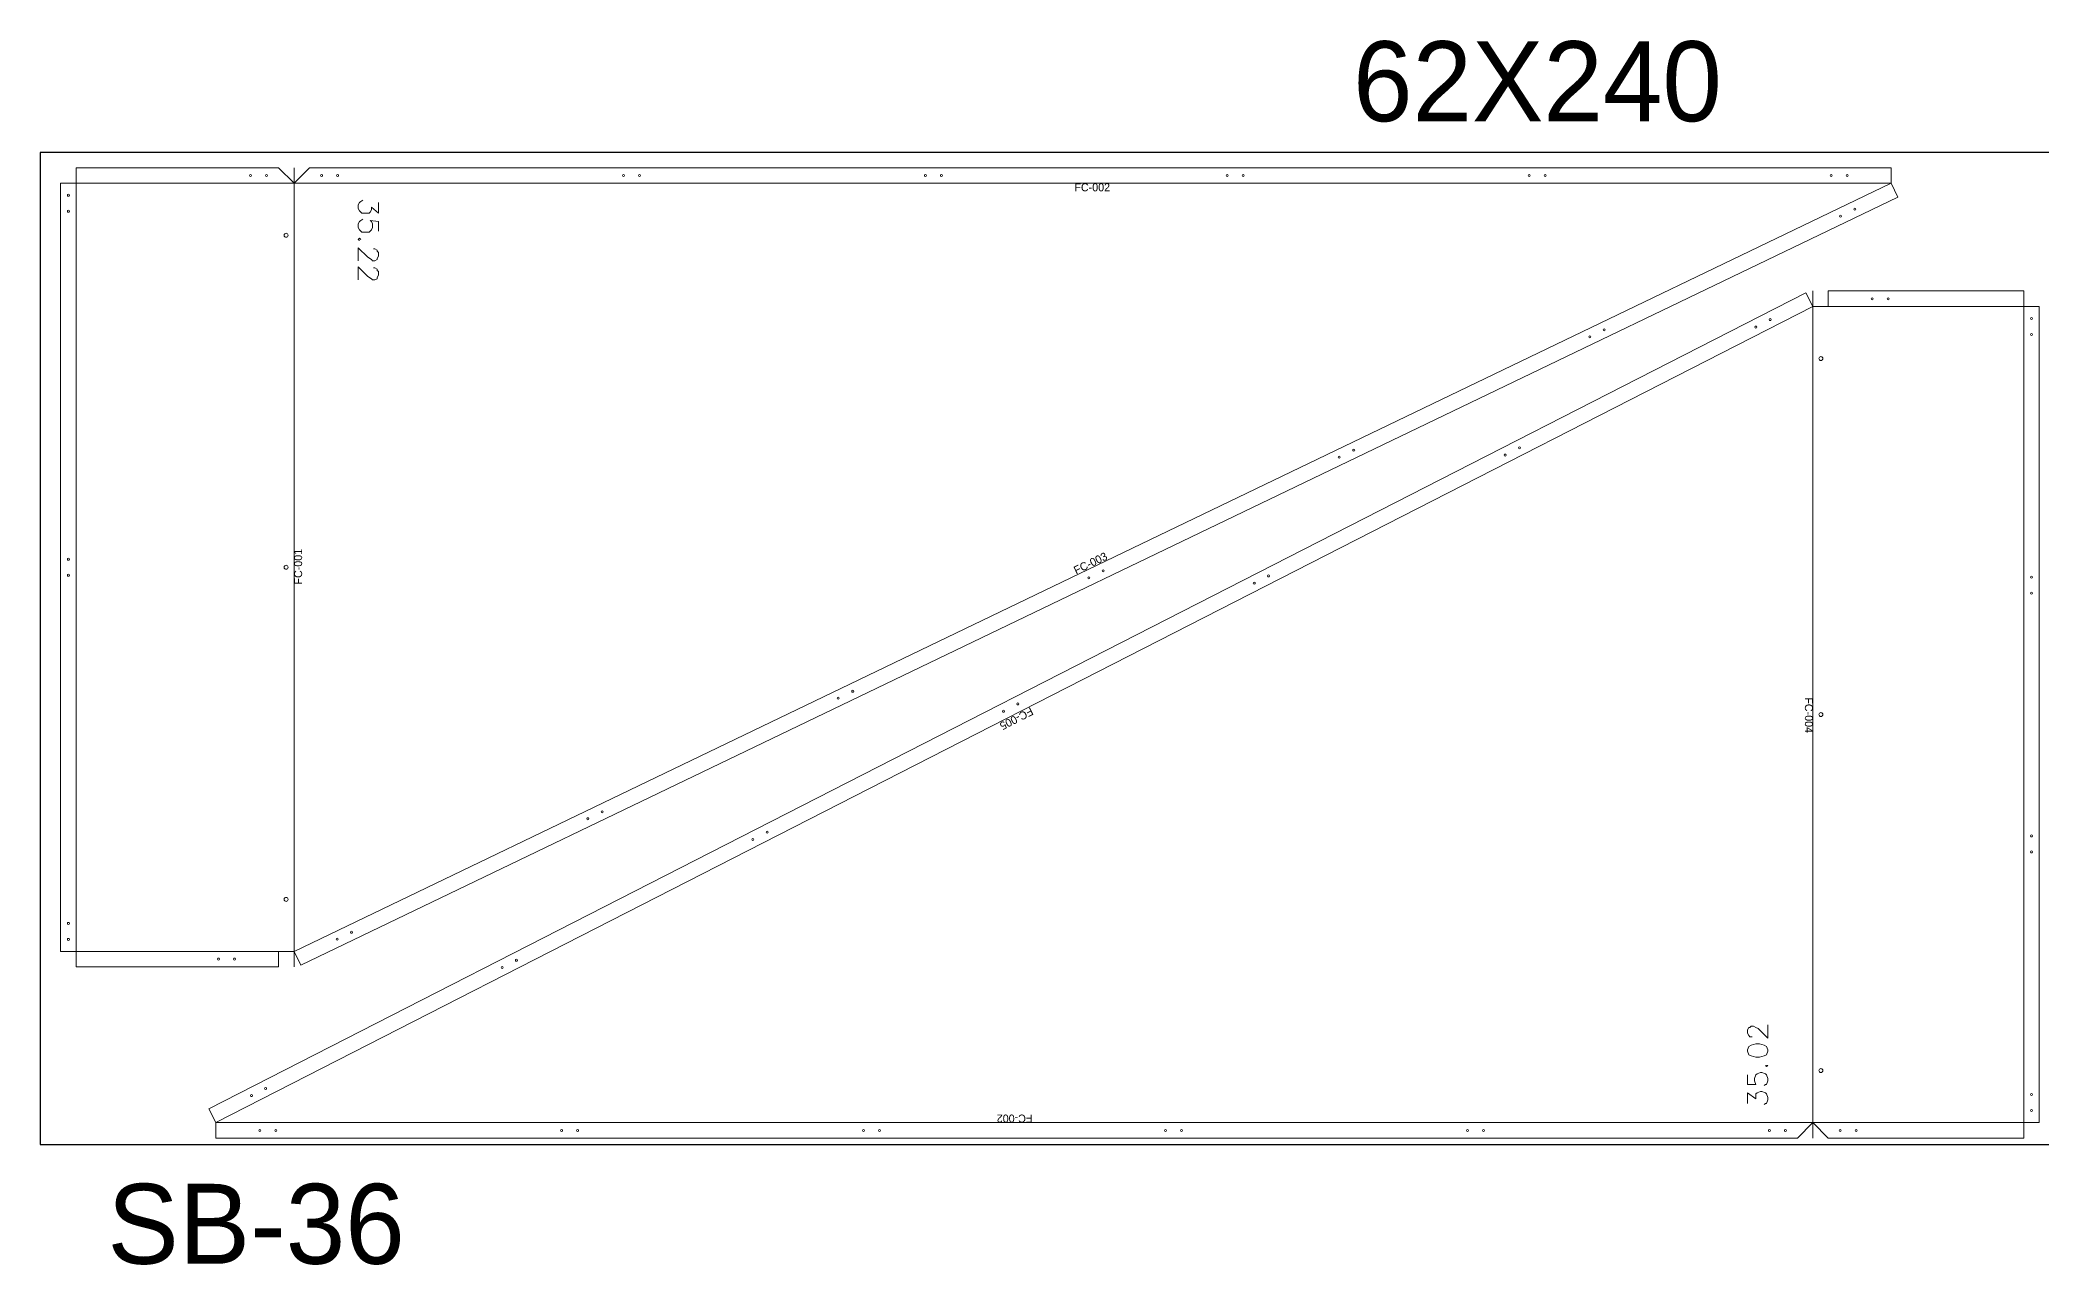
# Model space of a CAD drawing. Header units: inches. Extents: x 332 to 2802, y 519 to 598.
# Drawn here: x 332.3 to 457.4, y 521.5 to 598 of the extents above; entities that cross this region are included whole.
import ezdxf
from ezdxf.enums import TextEntityAlignment as Align

# ---------------------------------------------------------------- set-up
doc = ezdxf.new("R2010")
doc.units = ezdxf.units.IN
doc.header["$MEASUREMENT"] = 0
for name, color, linetype, lineweight in [('ACM_Layer 1_Router Offset_Panel Cut', 1, 'Continuous', 9), ('ACM_Layer 3_Open Offset Countour_Route Lines', 4, 'Continuous', 9), ('ACM_Layer 4_Drill Centers_Rivet Holes', 3, 'Continuous', 9), ('ACM_Layer 5_Drill Centers_Weep Holes', 6, 'Continuous', 9)]:
    doc.layers.add(name, color=color, linetype=linetype, lineweight=lineweight)
doc.layers.add('ACM_Reference_F-Clip', color=30, linetype='Continuous')
doc.layers.add('ACM_Reference_Text', color=7, linetype='Continuous')

# ---------------------------------------------------------------- blocks, each defined once
blk = doc.blocks.new('*U147')
blk.add_lwpolyline([(-98, -34.48), (142, -34.48), (142, 27.52), (-98, 27.52)], close=True)
at = {"insert": (-15.94, 34.48), "char_height": 5, "attachment_point": 1}
blk.add_mtext_dynamic_manual_height_columns('62X240', width=43.9641, gutter_width=1, heights=[0], dxfattribs=at)
blk = doc.blocks.new('*U148')
at = {"color": 0, "linetype": 'ByBlock', "lineweight": -2, "transparency": 16777216}
blk.add_blockref('*U147', (0, 0), dxfattribs=at)

msp = doc.modelspace()

# ---------------------------------------------------------------- linework, layer by layer
at = {"layer": 'ACM_Layer 1_Router Offset_Panel Cut'}
for points in [[(447.95, 590.05), (447.95, 589.08), (448.37, 588.21), (348.56, 540.21), (348.14, 541.08), (347.17, 541.08), (347.17, 540.12), (334.51, 540.12), (334.51, 541.08), (333.54, 541.08), (333.54, 589.08), (334.51, 589.08), (334.51, 590.05), (347.17, 590.05), (348.14, 589.08), (349.11, 590.05)], [(343.24, 529.41), (343.24, 530.38), (342.8, 531.24), (442.61, 582.24), (443.06, 581.38), (444.02, 581.38), (444.02, 582.35), (456.24, 582.35), (456.24, 581.38), (457.21, 581.38), (457.21, 530.38), (456.24, 530.38), (456.24, 529.41), (444.02, 529.41), (443.06, 530.38), (442.09, 529.41)]]:
    msp.add_lwpolyline(points, close=True, dxfattribs=at)
at = {"layer": 'ACM_Layer 3_Open Offset Countour_Route Lines'}
for p, q in [((334.51, 590.05), (334.51, 540.12)), ((348.14, 589.08), (347.17, 590.05)), ((348.14, 590.05), (348.14, 540.12)), ((348.14, 589.08), (349.11, 590.05)), ((447.95, 589.08), (447.95, 590.05)), ((447.95, 589.08), (333.54, 589.08)), ((348.14, 541.08), (447.95, 589.08)), ((447.95, 589.08), (448.37, 588.21)), ((443.06, 581.38), (442.61, 582.24)), ((443.06, 529.41), (443.06, 582.35)), ((444.02, 581.38), (444.02, 582.35)), ((456.24, 529.41), (456.24, 582.35)), ((443.06, 581.38), (343.24, 530.38)), ((457.21, 581.38), (443.06, 581.38)), ((333.54, 541.08), (348.14, 541.08)), ((347.17, 541.08), (347.17, 540.12)), ((348.14, 541.08), (348.56, 540.21)), ((343.24, 530.38), (342.8, 531.24)), ((343.24, 530.38), (457.21, 530.38)), ((343.24, 530.38), (343.24, 529.41)), ((443.06, 530.38), (442.09, 529.41)), ((443.06, 530.38), (444.02, 529.41))]:
    msp.add_line(p, q, dxfattribs=at)
at = {"layer": 'ACM_Layer 4_Drill Centers_Rivet Holes'}
for centre in [(345.42, 589.57), (346.42, 589.57), (349.86, 589.57), (350.86, 589.57), (368.73, 589.57), (369.73, 589.57), (387.59, 589.57), (388.59, 589.57), (406.46, 589.57), (407.46, 589.57), (425.33, 589.57), (426.33, 589.57), (444.2, 589.57), (445.2, 589.57), (334.03, 588.33), (334.03, 587.33), (444.78, 587.02), (445.68, 587.46), (446.77, 581.86), (447.77, 581.86), (440.39, 580.56), (456.73, 580.63), (429.12, 579.49), (430.02, 579.93), (439.5, 580.1), (456.73, 579.63), (413.46, 571.96), (414.36, 572.4), (423.82, 572.1), (424.72, 572.55), (334.03, 565.58), (334.03, 564.58), (397.8, 564.43), (398.71, 564.86), (409.04, 564.54), (456.73, 564.46), (408.15, 564.09), (456.73, 563.46), (382.14, 556.9), (383.05, 557.33), (392.48, 556.08), (393.37, 556.54), (366.49, 549.37), (367.39, 549.8), (376.81, 548.07), (377.7, 548.53), (456.73, 548.29), (456.73, 547.29), (334.03, 542.83), (334.03, 541.83), (350.83, 541.84), (351.73, 542.27), (343.42, 540.6), (344.42, 540.6), (362.03, 540.52), (361.14, 540.07), (345.47, 532.06), (346.36, 532.51), (456.73, 532.13), (456.73, 531.13), (345.99, 529.89), (346.99, 529.89), (364.86, 529.89), (365.86, 529.89), (383.73, 529.89), (384.73, 529.89), (402.6, 529.89), (403.6, 529.89), (421.47, 529.89), (422.47, 529.89), (440.34, 529.89), (441.34, 529.89), (444.77, 529.89), (445.77, 529.89)]:
    msp.add_circle(centre, 0.0625, dxfattribs=at)
at = {"layer": 'ACM_Layer 5_Drill Centers_Weep Holes'}
for centre in [(347.64, 585.83), (443.56, 578.13), (347.64, 565.08), (443.56, 555.88), (347.64, 544.33), (443.56, 533.63)]:
    msp.add_circle(centre, 0.125, dxfattribs=at)
at = {"layer": 'ACM_Reference_Text', "lineweight": 0}
for points in [[(353.41, 587.88), (353.41, 587.21), (352.97, 587.58), (352.97, 587.43), (352.89, 587.28), (352.82, 587.21), (352.67, 587.21), (352.52, 587.21), (352.37, 587.21), (352.22, 587.36), (352.15, 587.51), (352.15, 587.73), (352.22, 587.88), (352.3, 587.95), (352.44, 588.03)], [(353.41, 586.09), (353.41, 586.69), (352.89, 586.76), (352.97, 586.69), (353.04, 586.54), (353.04, 586.32), (352.97, 586.17), (352.82, 586.02), (352.67, 586.02), (352.52, 586.02), (352.37, 586.02), (352.22, 586.17), (352.15, 586.32), (352.15, 586.54), (352.22, 586.69), (352.3, 586.76), (352.44, 586.84)], [(352.3, 585.57), (352.22, 585.65), (352.15, 585.57), (352.22, 585.5)], [(353.11, 584.98), (353.19, 584.98), (353.34, 584.9), (353.34, 584.83), (353.41, 584.75), (353.41, 584.53), (353.34, 584.38), (353.34, 584.31), (353.19, 584.23), (353.04, 584.23), (352.97, 584.31), (352.74, 584.46), (352.15, 585.05), (352.15, 584.23)], [(353.11, 583.79), (353.19, 583.79), (353.34, 583.71), (353.34, 583.64), (353.41, 583.56), (353.41, 583.34), (353.34, 583.19), (353.34, 583.12), (353.19, 583.04), (353.04, 583.04), (352.97, 583.12), (352.74, 583.26), (352.15, 583.86), (352.15, 583.04)], [(439.27, 535.74), (439.2, 535.74), (439.12, 535.74), (439.05, 535.81), (438.98, 535.96), (438.98, 536.18), (439.05, 536.33), (439.12, 536.33), (439.2, 536.41), (439.35, 536.41), (439.5, 536.33), (439.64, 536.26), (440.24, 535.66), (440.24, 536.48)], [(438.98, 533.36), (438.98, 532.76), (439.5, 532.76), (439.42, 532.98), (439.42, 533.13), (439.5, 533.36), (439.57, 533.43), (439.79, 533.5), (439.87, 533.5), (440.09, 533.43), (440.17, 533.36), (440.24, 533.13), (440.24, 532.98), (440.17, 532.76), (440.09, 532.76), (440.02, 532.69)], [(440.09, 533.95), (440.17, 533.88), (440.24, 533.95), (440.17, 533.95)], [(438.98, 531.57), (438.98, 532.24), (439.5, 531.87), (439.5, 532.09), (439.5, 532.17), (439.57, 532.24), (439.79, 532.31), (439.87, 532.31), (440.09, 532.24), (440.17, 532.17), (440.24, 531.94), (440.24, 531.79), (440.17, 531.57), (440.09, 531.57), (440.02, 531.5)]]:
    msp.add_lwpolyline(points, dxfattribs=at)
msp.add_lwpolyline([(438.98, 534.84), (439.05, 534.62), (439.2, 534.55), (439.5, 534.47), (439.72, 534.47), (440.02, 534.55), (440.17, 534.62), (440.24, 534.84), (440.24, 534.92), (440.17, 535.14), (440.02, 535.22), (439.72, 535.29), (439.5, 535.29), (439.2, 535.22), (439.05, 535.14), (438.98, 534.92), (438.98, 534.84)], close=True, dxfattribs=at)

# ---------------------------------------------------------------- block references
msp.add_blockref('*U148', (430.26, 563.48))

# ---------------------------------------------------------------- texts
at = {"insert": (336.47, 526.55), "char_height": 5, "attachment_point": 1}
msp.add_mtext_dynamic_manual_height_columns('SB-36', width=43.9641, gutter_width=1, heights=[0], dxfattribs=at)
at = {"layer": 'ACM_Reference_F-Clip'}
msp.add_text('FC-002', height=0.5, dxfattribs=at).set_placement((398.02, 588.83), align=Align.MIDDLE_CENTER)
for s, rotation, p in [('FC-001', 90, (348.39, 565.12)), ('FC-003', 25.6643, (397.91, 565.34)), ('FC-004', 270, (442.81, 555.84)), ('FC-005', 207.0419, (393.29, 555.62)), ('FC-002', 180, (393.17, 530.63))]:
    msp.add_text(s, height=0.5, rotation=rotation, dxfattribs=at).set_placement(p, align=Align.MIDDLE_CENTER)

doc.saveas('drawing.dxf')
